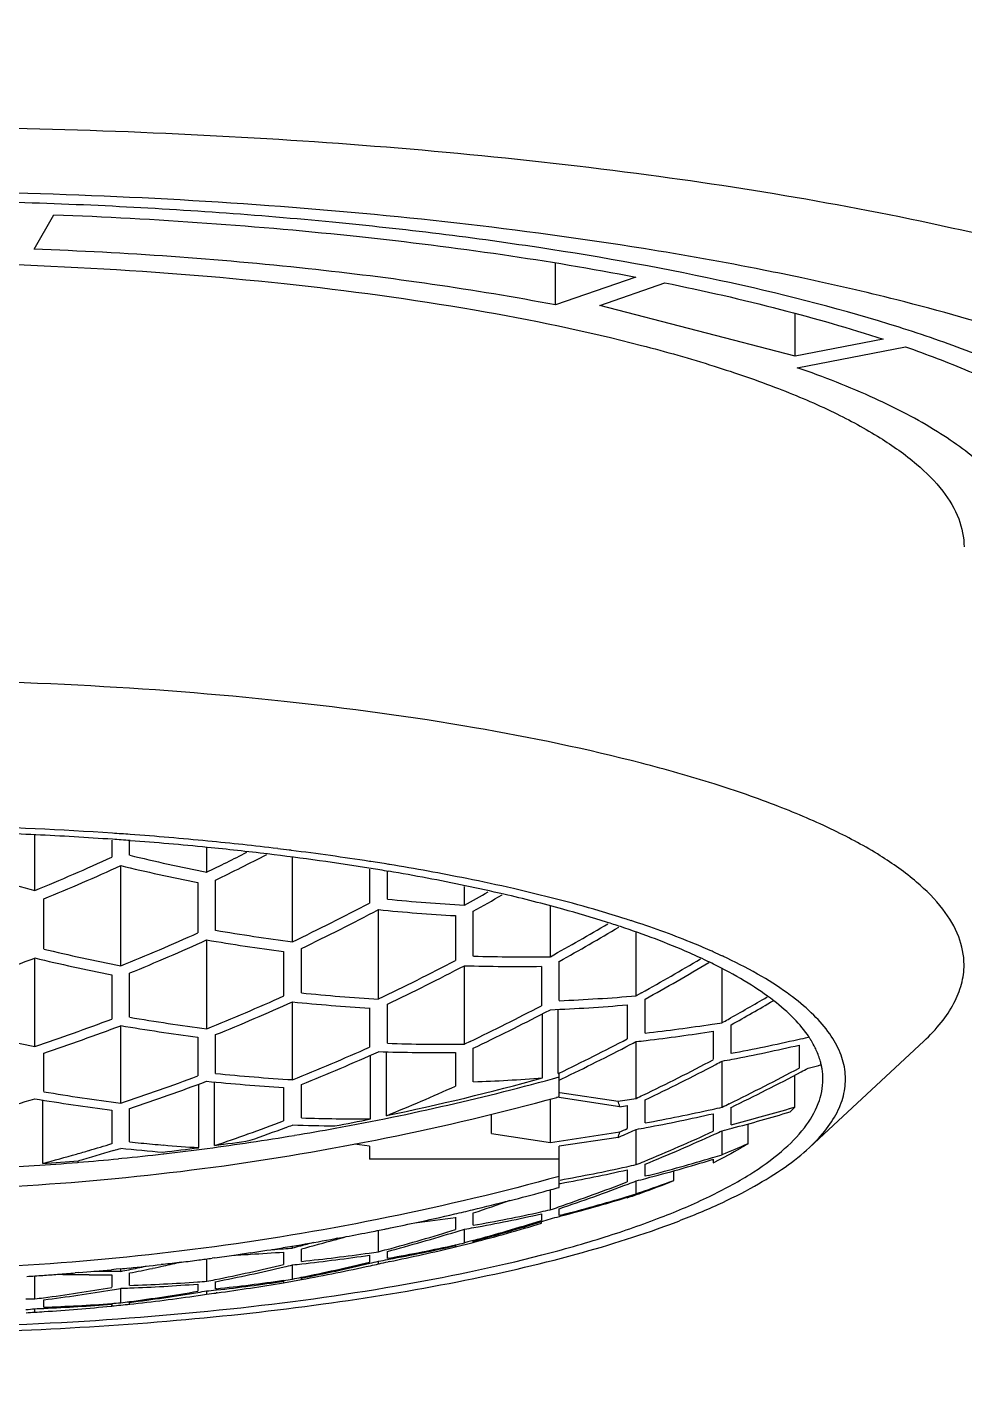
# Model space of a CAD drawing. Extents: x 857 to 1647, y 4681 to 5260.
# Drawn here: x 1086.67 to 1094.57, y 5030.98 to 5042.37 of the extents above; entities that cross this region are included whole.
import ezdxf

# ---------------------------------------------------------------- set-up
doc = ezdxf.new("R2010")
doc.units = 0
doc.header["$LTSCALE"] = 30
doc.header["$MEASUREMENT"] = 0
doc.layers.add('80T168354_DXF_CONTINUOUS_LINE', color=7, linetype='CONTINUOUS')
doc.layers.add('M24421NP-R06DXF_CONTINUOUS_LINE', color=7, linetype='CONTINUOUS')

msp = doc.modelspace()

# ---------------------------------------------------------------- linework, layer by layer
at = {"layer": '80T168354_DXF_CONTINUOUS_LINE', "color": 7, "linetype": 'Continuous'}
msp.add_arc((1088.806, 5019.422), 21.292, 75.8649, 78.0811, dxfattribs=at)
at = {"layer": '80T168354_DXF_CONTINUOUS_LINE', "color": 9, "linetype": 'Continuous'}
msp.add_open_spline([(1085.282, 5019.252), (1086.309, 5019.252), (1088.342, 5019.295), (1091.33, 5019.526), (1094.176, 5019.937), (1096.813, 5020.563), (1099.18, 5021.463), (1101.216, 5022.692), (1102.872, 5024.272), (1104.124, 5026.179), (1105.007, 5028.36), (1105.591, 5030.768), (1105.951, 5033.367), (1106.15, 5036.124), (1106.243, 5039.007), (1106.287, 5043.015), (1106.282, 5046.058), (1106.282, 5048.104)], degree=3, knots=[0, 0, 0, 0, 0.071288, 0.141061, 0.207876, 0.270624, 0.328794, 0.382901, 0.434596, 0.486254, 0.540012, 0.597084, 0.657787, 0.721884, 0.788829, 0.857961, 1, 1, 1, 1], dxfattribs=at)
at = {"layer": '80T168354_DXF_CONTINUOUS_LINE', "color": 7, "linetype": 'Continuous'}
for points, knots in [([(1085.282, 5041.532), (1086.418, 5041.532), (1088.633, 5041.468), (1091.792, 5041.181), (1094.581, 5040.7), (1096.268, 5040.223), (1097.015, 5039.957)], [0, 0, 0, 0, 0.286819, 0.558827, 0.799754, 1, 1, 1, 1]), ([(1091.868, 5040.502), (1090.821, 5040.67), (1088.628, 5040.91), (1086.424, 5040.987), (1085.282, 5040.987)], [0, 0, 0, 0, 0.481538, 1, 1, 1, 1]), ([(1093.204, 5040.255), (1093.096, 5040.277), (1092.653, 5040.368), (1092.207, 5040.447), (1091.868, 5040.502)], [0, 0, 0, 0, 0.24193, 1, 1, 1, 1]), ([(1095.401, 5039.651), (1095.294, 5039.689), (1094.834, 5039.846), (1094.367, 5039.978), (1094.006, 5040.069)], [0, 0, 0, 0, 0.234009, 1, 1, 1, 1])]:
    msp.add_open_spline(points, degree=3, knots=knots, dxfattribs=at)
at = {"layer": 'M24421NP-R06DXF_CONTINUOUS_LINE', "color": 7, "linetype": 'Continuous'}
for p, q in [((1086.725, 5040.497), (1086.892, 5040.788)), ((1091.125, 5040.026), (1091.125, 5040.376)), ((1091.802, 5040.262), (1091.125, 5040.026)), ((1091.499, 5040.021), (1092.049, 5040.213)), ((1092.618, 5040.21), (1092.608, 5040.212)), ((1093.148, 5039.594), (1091.499, 5040.021)), ((1093.148, 5039.594), (1093.148, 5039.953)), ((1093.89, 5039.737), (1093.148, 5039.594)), ((1093.166, 5039.497), (1094.079, 5039.673)), ((1086.732, 5035.086), (1086.732, 5035.553)), ((1087.381, 5035.512), (1087.381, 5035.368)), ((1087.532, 5035.384), (1087.532, 5035.503)), ((1088.182, 5035.24), (1088.182, 5035.445)), ((1088.895, 5035.425), (1088.879, 5035.427)), ((1088.907, 5034.653), (1088.907, 5035.367)), ((1089.567, 5035.33), (1089.556, 5035.332)), ((1087.457, 5034.45), (1087.457, 5035.296)), ((1089.556, 5035.267), (1089.556, 5034.98)), ((1089.707, 5035.012), (1089.707, 5035.243)), ((1089.724, 5035.305), (1089.716, 5035.307)), ((1088.106, 5035.153), (1088.106, 5034.729)), ((1088.257, 5034.75), (1088.257, 5035.174)), ((1090.357, 5034.962), (1090.357, 5035.12)), ((1086.807, 5034.593), (1086.807, 5035.015)), ((1089.632, 5034.171), (1089.632, 5034.925)), ((1090.281, 5034.874), (1090.281, 5034.496)), ((1090.432, 5034.533), (1090.432, 5034.912)), ((1091.082, 5034.528), (1091.082, 5034.954)), ((1088.182, 5033.919), (1088.182, 5034.669)), ((1091.807, 5034.198), (1091.807, 5034.734)), ((1088.831, 5034.572), (1088.831, 5034.196)), ((1088.982, 5034.222), (1088.982, 5034.598)), ((1092.455, 5034.569), (1092.448, 5034.573)), ((1092.462, 5034.566), (1092.455, 5034.569)), ((1086.732, 5033.77), (1086.732, 5034.517)), ((1090.357, 5033.79), (1090.357, 5034.451)), ((1091.006, 5034.446), (1091.006, 5034.114)), ((1091.157, 5034.157), (1091.157, 5034.489)), ((1092.429, 5034.48), (1092.426, 5034.481)), ((1092.532, 5033.971), (1092.532, 5034.425)), ((1087.381, 5034.374), (1087.381, 5034.001)), ((1087.532, 5034.016), (1087.532, 5034.39)), ((1091.852, 5034.223), (1091.807, 5034.198)), ((1088.907, 5033.489), (1088.907, 5034.146)), ((1089.556, 5034.095), (1089.556, 5033.765)), ((1089.707, 5033.797), (1089.707, 5034.126)), ((1091.036, 5034.056), (1091.082, 5034.08)), ((1091.149, 5033.542), (1091.149, 5034.084)), ((1091.731, 5034.121), (1091.731, 5033.835)), ((1091.882, 5033.883), (1091.882, 5034.169)), ((1091.015, 5033.505), (1091.015, 5034.046)), ((1087.457, 5033.292), (1087.457, 5033.946)), ((1088.106, 5033.849), (1088.106, 5033.521)), ((1088.257, 5033.542), (1088.257, 5033.87)), ((1092.456, 5033.899), (1092.456, 5033.659)), ((1092.607, 5033.712), (1092.607, 5033.953)), ((1090.405, 5033.813), (1090.357, 5033.79)), ((1090.432, 5033.472), (1090.432, 5033.756)), ((1091.807, 5033.332), (1091.807, 5033.812)), ((1093.181, 5033.782), (1093.181, 5033.588)), ((1093.269, 5032.919), (1094.233, 5033.815)), ((1086.807, 5033.389), (1086.807, 5033.715)), ((1089.565, 5033.159), (1089.565, 5033.697)), ((1089.699, 5033.186), (1089.699, 5033.725)), ((1090.281, 5033.719), (1090.281, 5033.435)), ((1092.532, 5033.258), (1092.532, 5033.646)), ((1091.157, 5033.546), (1091.149, 5033.542)), ((1091.149, 5033.542), (1091.153, 5033.543)), ((1091.153, 5033.543), (1091.157, 5033.544)), ((1091.157, 5033.347), (1091.157, 5033.544)), ((1093.146, 5033.259), (1093.146, 5033.529)), ((1093.346, 5033.61), (1093.362, 5033.615)), ((1088.115, 5032.917), (1088.115, 5033.453)), ((1088.249, 5032.935), (1088.249, 5033.471)), ((1088.831, 5033.424), (1088.831, 5033.142)), ((1088.982, 5033.167), (1088.982, 5033.45)), ((1091.157, 5033.487), (1091.168, 5033.492)), ((1091.168, 5033.492), (1091.172, 5033.494)), ((1091.172, 5033.494), (1091.18, 5033.498)), ((1086.799, 5032.783), (1086.799, 5033.319)), ((1091.082, 5032.961), (1091.082, 5033.327)), ((1091.136, 5033.341), (1091.157, 5033.347)), ((1091.668, 5033.262), (1091.136, 5033.342)), ((1091.163, 5033.383), (1091.653, 5033.309)), ((1091.882, 5033.125), (1091.882, 5033.319)), ((1087.381, 5033.232), (1087.381, 5032.95)), ((1087.532, 5032.965), (1087.532, 5033.248)), ((1090.584, 5033.036), (1090.584, 5033.199)), ((1091.731, 5033.272), (1091.731, 5033.078)), ((1092.456, 5033.203), (1092.456, 5033.055)), ((1092.607, 5033.109), (1092.607, 5033.257)), ((1093.146, 5033.259), (1093.099, 5033.245)), ((1091.082, 5032.961), (1091.668, 5033.049)), ((1091.807, 5032.773), (1091.807, 5033.07)), ((1092.532, 5032.857), (1092.532, 5033.059)), ((1092.75, 5032.95), (1092.75, 5033.118)), ((1089.556, 5032.928), (1089.43, 5032.946)), ((1090.584, 5033.036), (1091.082, 5032.961)), ((1091.653, 5033.002), (1091.157, 5032.928)), ((1091.653, 5033.002), (1091.683, 5033.015)), ((1087.438, 5032.824), (1087.466, 5032.827)), ((1087.815, 5032.864), (1087.821, 5032.865)), ((1089.556, 5032.928), (1089.556, 5032.819)), ((1091.157, 5032.581), (1091.157, 5032.928)), ((1087.091, 5032.793), (1087.102, 5032.794)), ((1091.157, 5032.819), (1089.556, 5032.819)), ((1091.731, 5032.729), (1091.731, 5032.627)), ((1091.882, 5032.675), (1091.882, 5032.777)), ((1092.125, 5032.64), (1092.125, 5032.721)), ((1092.448, 5032.815), (1092.456, 5032.818)), ((1092.456, 5032.818), (1092.456, 5032.788)), ((1091.163, 5032.613), (1091.169, 5032.614)), ((1091.807, 5032.527), (1091.807, 5032.636)), ((1091.908, 5032.682), (1091.882, 5032.675)), ((1091.082, 5032.392), (1091.082, 5032.562)), ((1091.731, 5032.498), (1091.731, 5032.493)), ((1091.841, 5032.538), (1091.807, 5032.527)), ((1090.432, 5032.262), (1090.432, 5032.366)), ((1091.157, 5032.345), (1091.157, 5032.401)), ((1090.281, 5032.329), (1090.281, 5032.225)), ((1091.006, 5032.358), (1091.006, 5032.302)), ((1091.007, 5032.278), (1091.007, 5032.294)), ((1091.171, 5032.348), (1091.157, 5032.345)), ((1091.16, 5032.336), (1091.174, 5032.34)), ((1089.284, 5032.152), (1089.267, 5032.148)), ((1089.632, 5032.038), (1089.632, 5032.221)), ((1090.357, 5032.113), (1090.357, 5032.228)), ((1088.831, 5032.036), (1088.831, 5031.93)), ((1088.907, 5032.07), (1088.907, 5032.087)), ((1088.982, 5031.956), (1088.982, 5032.061)), ((1089.707, 5031.982), (1089.707, 5032.041)), ((1090.281, 5032.079), (1090.432, 5032.117)), ((1090.281, 5032.09), (1090.281, 5032.079)), ((1090.387, 5032.121), (1090.357, 5032.113)), ((1090.431, 5032.133), (1090.387, 5032.121)), ((1090.432, 5032.117), (1090.432, 5032.127)), ((1087.815, 5031.932), (1087.798, 5031.93)), ((1088.182, 5031.789), (1088.182, 5031.978)), ((1088.251, 5031.987), (1088.229, 5031.984)), ((1088.531, 5032.016), (1088.552, 5032.017)), ((1088.907, 5031.808), (1088.907, 5031.928)), ((1089.556, 5032.009), (1089.556, 5031.95)), ((1089.632, 5031.937), (1089.632, 5031.959)), ((1089.636, 5031.937), (1089.632, 5031.937)), ((1089.718, 5031.984), (1089.707, 5031.982)), ((1089.709, 5031.973), (1089.72, 5031.975)), ((1089.725, 5031.955), (1089.713, 5031.953)), ((1086.732, 5031.641), (1086.732, 5031.835)), ((1087.102, 5031.862), (1087.073, 5031.86)), ((1087.418, 5031.89), (1087.378, 5031.886)), ((1087.381, 5031.844), (1087.381, 5031.738)), ((1087.455, 5031.894), (1087.418, 5031.89)), ((1087.457, 5031.873), (1087.457, 5031.894)), ((1087.532, 5031.753), (1087.532, 5031.86)), ((1088.831, 5031.777), (1088.982, 5031.804)), ((1088.982, 5031.804), (1088.982, 5031.816)), ((1087.457, 5031.608), (1087.457, 5031.73)), ((1088.106, 5031.765), (1088.106, 5031.705)), ((1088.182, 5031.68), (1088.182, 5031.707)), ((1088.257, 5031.726), (1088.257, 5031.786)), ((1088.264, 5031.726), (1088.257, 5031.726)), ((1088.258, 5031.716), (1088.265, 5031.716)), ((1088.27, 5031.692), (1088.262, 5031.691)), ((1088.831, 5031.79), (1088.831, 5031.777)), ((1086.807, 5031.571), (1086.807, 5031.633)), ((1087.381, 5031.58), (1087.375, 5031.58)), ((1087.375, 5031.58), (1087.383, 5031.58)), ((1087.381, 5031.595), (1087.381, 5031.58)), ((1087.532, 5031.596), (1087.532, 5031.61)), ((1086.732, 5031.528), (1086.732, 5031.558))]:
    msp.add_line(p, q, dxfattribs=at)
for centre, radius, start, end in [((1085.332, 5005.252), 30.387, 86.1242, 88.5816), ((1085.306, 5005.27), 30.32, 87.2923, 88.5294), ((1085.369, 5006.523), 29.065, 86.0181, 87.2982), ((1085.423, 5006.655), 28.981, 85.8187, 86.1151), ((1085.53, 5008.046), 27.586, 84.4632, 85.8306), ((1085.429, 5007.409), 28.177, 85.7102, 86.0156), ((1085.542, 5008.832), 26.749, 84.3264, 85.723), ((1085.746, 5010.852), 24.719, 83.1457, 84.3335), ((1085.748, 5010.246), 25.375, 83.1349, 84.4737), ((1079.641, 5052.319), 18.635, 292.365, 294.5419), ((1091.364, 5051.189), 16.263, 256.3741, 258.7177), ((1079.766, 5052.598), 19.29, 295.8657, 296.9872), ((1079.826, 5052.584), 19.344, 295.8399, 297.2678), ((1086.142, 5014.004), 21.542, 80.8459, 83.1924), ((1085.893, 5011.466), 24.146, 82.8958, 83.1299), ((1086.149, 5013.426), 22.169, 81.1602, 82.8831), ((1086.406, 5015.096), 20.48, 80.6978, 81.1186), ((1091.167, 5051.521), 17.023, 252.6209, 254.8981), ((1079.738, 5052.221), 18.602, 292.3362, 294.5167), ((1091.306, 5051.198), 16.361, 256.3922, 258.7217), ((1086.46, 5016.014), 19.507, 80.3833, 80.8286), ((1086.873, 5018.359), 17.127, 78.2387, 80.4335), ((1086.808, 5017.459), 18.083, 78.6171, 80.7207), ((1087.364, 5020.719), 14.716, 76.9367, 78.2396), ((1087.33, 5020.042), 15.448, 77.1347, 78.6256), ((1091.22, 5050.221), 15.283, 264.3184, 266.761), ((1080.533, 5052.595), 20.185, 299.1246, 299.7802), ((1080.6, 5052.569), 20.21, 299.1095, 299.9019), ((1087.921, 5023.063), 12.307, 74.6094, 76.9942), ((1080.411, 5052.34), 19.621, 295.6575, 297.781), ((1080.514, 5052.244), 19.573, 295.6369, 297.7654), ((1091.155, 5050.221), 15.372, 264.3139, 266.7424), ((1081.194, 5052.348), 20.38, 299.0251, 300.5982), ((1081.291, 5052.274), 20.339, 299.0183, 300.6543), ((1088.94, 5026.132), 9.146, 72.0201, 72.3477), ((1089.008, 5026.341), 8.927, 71.8227, 72.0196), ((1080.335, 5051.938), 18.883, 292.1593, 294.3042), ((1080.432, 5051.842), 18.841, 292.1386, 294.288), ((1090.877, 5050.484), 16.043, 260.3284, 262.674), ((1090.939, 5050.478), 15.954, 260.3219, 262.6805), ((1090.695, 5050.781), 16.649, 256.4953, 258.7838), ((1090.871, 5049.599), 15.073, 268.3319, 270.8012), ((1090.385, 5029.932), 5.078, 64.972, 65.8592), ((1090.502, 5030.184), 4.801, 64.4405, 64.9686), ((1080.309, 5051.451), 18.112, 288.5873, 290.7696), ((1090.636, 5050.792), 16.737, 256.5097, 258.786), ((1081.122, 5051.987), 19.744, 295.532, 297.6398), ((1081.225, 5051.893), 19.687, 295.5202, 297.6339), ((1090.802, 5049.596), 15.151, 268.3178, 270.7743), ((1081.903, 5052.05), 20.415, 299.1663, 300.7726), ((1082.012, 5051.958), 20.343, 299.0234, 300.7695), ((1090.545, 5030.598), 4.315, 63.1845, 64.1227), ((1081.039, 5051.576), 19.047, 292.0261, 294.1502), ((1090.552, 5049.812), 15.669, 264.2507, 266.6335), ((1090.545, 5049.036), 14.892, 272.3557, 274.8599), ((1082.672, 5051.678), 20.267, 299.2716, 300.3462), ((1091.811, 5032.45), 2.179, 52.8927, 53.4706), ((1081.137, 5051.481), 18.996, 292.0126, 294.1422), ((1090.485, 5049.815), 15.748, 264.2481, 266.6189), ((1081.836, 5051.662), 19.8, 295.6422, 297.5901), ((1090.472, 5049.027), 14.959, 272.3343, 274.8271), ((1082.76, 5051.627), 20.232, 299.1253, 300.2827), ((1080.914, 5051.177), 18.353, 288.4822, 290.6341), ((1090.265, 5050.08), 16.294, 260.3465, 262.6559), ((1081.951, 5051.549), 19.711, 295.4843, 297.4439), ((1090.244, 5048.479), 14.688, 278.6309, 278.9624), ((1082.729, 5051.576), 20.15, 299.109, 299.2707), ((1090.013, 5050.392), 16.943, 256.5842, 258.8323), ((1081.007, 5051.082), 18.31, 288.4687, 290.6256), ((1090.201, 5050.088), 16.373, 260.3521, 262.6503), ((1090.232, 5048.561), 14.77, 276.4161, 278.629), ((1090.163, 5048.499), 14.779, 276.7099, 278.9264), ((1089.942, 5048.06), 14.593, 282.7847, 283.1303), ((1092.535, 5033.364), 0.876, 32.0038, 33.6183), ((1081.753, 5051.232), 19.131, 291.9594, 294.073), ((1090.195, 5049.199), 15.41, 268.1869, 270.6022), ((1082.562, 5051.351), 19.771, 295.7656, 297.6301), ((1082.678, 5051.24), 19.674, 295.6025, 297.4789), ((1082.579, 5051.434), 19.892, 297.4748, 297.6381), ((1090.153, 5048.58), 14.861, 276.3889, 276.7115), ((1089.928, 5048.122), 14.656, 280.5328, 282.7832), ((1089.86, 5048.065), 14.664, 280.8393, 283.0926), ((1092.559, 5033.379), 0.847, 31.4653, 31.9977), ((1081.853, 5051.139), 19.072, 291.9526, 294.0727), ((1090.124, 5049.198), 15.479, 268.1774, 270.5818), ((1083.303, 5051.048), 19.652, 295.8228, 297.7616), ((1083.422, 5050.935), 19.542, 295.6537, 297.6053), ((1083.319, 5051.136), 19.767, 297.6009, 297.7793), ((1089.847, 5048.127), 14.727, 280.5025, 280.8405), ((1081.622, 5050.824), 18.478, 288.4089, 290.5453), ((1089.87, 5049.424), 15.963, 264.2011, 266.5402), ((1085.298, 5054.768), 22.048, 280.3707, 285.4128), ((1085.301, 5054.242), 21.51, 281.7977, 285.4063), ((1089.86, 5048.672), 15.211, 272.1567, 274.3556), ((1084.05, 5050.769), 19.457, 296.0419, 297.9902), ((1084.171, 5050.656), 19.337, 295.8662, 297.8282), ((1084.067, 5050.856), 19.562, 297.8237, 298.0185), ((1089.543, 5047.743), 14.636, 284.7004, 285.0628), ((1081.716, 5050.731), 18.426, 288.4005, 290.5429), ((1089.802, 5049.428), 16.033, 264.2001, 266.529), ((1082.471, 5050.921), 19.151, 292.1729, 294.0689), ((1081.537, 5050.344), 17.79, 284.8022, 286.9773), ((1089.512, 5049.711), 16.616, 260.3689, 262.6336), ((1089.577, 5049.701), 16.546, 260.3641, 262.6384), ((1089.551, 5048.101), 14.94, 278.0869, 278.6824), ((1091.196, 5033.144), 0.486, 14.0344, 19.8626), ((1083.402, 5050.846), 19.426, 295.6352, 295.8183), ((1084.15, 5050.567), 19.231, 295.8383, 296.0374), ((1089.506, 5048.833), 15.674, 268.0845, 270.2152), ((1089.48, 5048.051), 14.95, 278.4122, 278.6592), ((1089.231, 5047.742), 14.855, 280.2793, 282.507), ((1089.161, 5047.688), 14.855, 280.5839, 282.8147), ((1089.245, 5047.679), 14.791, 282.5085, 282.8394), ((1088.92, 5047.385), 14.744, 284.4817, 286.4655), ((1088.849, 5047.336), 14.745, 284.7959, 286.7816), ((1092.147, 5034.212), 1.381, 314.0323, 316.3302), ((1082.317, 5050.552), 18.589, 289.5277, 290.5131), ((1082.403, 5050.489), 18.558, 289.3438, 290.3314), ((1082.369, 5050.582), 18.658, 290.3307, 290.5124), ((1089.435, 5048.854), 15.755, 268.0786, 269.3749), ((1085.29, 5054.809), 22.089, 279.464, 280.3715), ((1085.293, 5054.28), 21.549, 280.6179, 281.4357), ((1091.196, 5033.167), 0.486, 340.1374, 345.9656), ((1083.9, 5050.436), 19.043, 294.0725, 294.2826), ((1083.978, 5050.408), 19.023, 294.104, 294.3024), ((1089.149, 5047.751), 14.919, 280.2603, 280.5851), ((1084.706, 5050.052), 18.681, 292.5586, 294.5126), ((1084.734, 5050.138), 18.775, 294.3246, 294.5401), ((1088.839, 5047.375), 14.785, 284.4636, 284.7965), ((1082.134, 5050.18), 18.011, 286.2975, 286.9366), ((1089.186, 5049.17), 16.289, 264.1716, 264.8509), ((1089.181, 5049.11), 16.229, 264.8511, 265.1832), ((1089.174, 5049.031), 16.149, 265.1827, 266.2388), ((1085.285, 5054.839), 22.12, 276.5831, 278.4955), ((1082.372, 5050.399), 18.427, 288.5985, 289.5276), ((1085.286, 5054.316), 21.586, 277.8874, 278.6973), ((1085.288, 5054.821), 22.102, 278.4956, 279.464), ((1083.993, 5050.375), 18.987, 293.8927, 294.104), ((1084.823, 5049.938), 18.556, 292.3609, 294.3291), ((1085.54, 5049.642), 18.182, 292.6136, 293.3619), ((1082.185, 5050.006), 17.83, 284.9974, 285.9507), ((1082.157, 5050.104), 17.932, 285.9502, 286.2972), ((1082.226, 5050.089), 17.956, 285.7511, 286.7407), ((1085.283, 5054.859), 22.141, 274.7118, 275.5846), ((1082.199, 5050.179), 18.051, 286.74, 286.9343), ((1089.11, 5049.099), 16.272, 264.1682, 265.4282), ((1085.284, 5054.852), 22.133, 275.6582, 276.5666), ((1085.285, 5054.328), 21.598, 276.7228, 277.53), ((1088.208, 5047.029), 14.817, 284.4581, 286.642), ((1088.22, 5046.988), 14.774, 286.643, 286.9666), ((1085.282, 5054.869), 22.151, 272.7987, 274.6847), ((1085.282, 5054.35), 21.62, 274.021, 274.8235), ((1088.524, 5047.384), 14.975, 280.1525, 282.3475), ((1088.452, 5047.332), 14.966, 280.4577, 282.6553), ((1088.537, 5047.321), 14.91, 282.3489, 282.6681), ((1084.791, 5049.851), 18.463, 292.3344, 292.5541), ((1088.136, 5046.986), 14.812, 284.6705, 286.9264), ((1090.548, 5036.653), 4.31, 296.2836, 296.4707), ((1085.321, 5049.346), 17.905, 289.004, 290.9773), ((1085.433, 5049.232), 17.778, 288.7831, 290.771), ((1085.36, 5049.428), 17.987, 290.7665, 291.0022), ((1088.124, 5047.029), 14.857, 284.3509, 284.6714), ((1086.141, 5048.982), 17.403, 289.119, 290.1128), ((1089.614, 5038.79), 6.643, 289.619, 292.2066), ((1085.307, 5053.798), 22.009, 284.2961, 285.0516), ((1085.311, 5053.784), 21.994, 285.0516, 285.4155), ((1087.484, 5046.704), 14.822, 284.4061, 286.6469), ((1087.411, 5046.661), 14.807, 284.7221, 286.9656), ((1087.496, 5046.662), 14.778, 286.648, 286.9597), ((1089.216, 5039.881), 7.804, 288.8022, 289.6856), ((1085.301, 5053.823), 22.035, 283.0462, 283.45), ((1085.304, 5053.812), 22.023, 283.45, 284.2961), ((1084.684, 5049.446), 18.022, 288.6017, 289.6415), ((1087.804, 5047.048), 15.018, 280.0776, 282.2969), ((1087.818, 5046.984), 14.952, 282.2984, 282.6081), ((1085.39, 5049.149), 17.697, 288.76, 288.9996), ((1085.295, 5053.847), 22.059, 281.525, 282.1508), ((1085.298, 5053.835), 22.047, 282.1508, 283.0461), ((1088.057, 5047.378), 15.213, 277.1032, 278.4058), ((1085.895, 5048.658), 17.136, 285.3468, 287.3532), ((1086.002, 5048.546), 17.007, 285.1015, 287.123), ((1086.748, 5046.401), 14.751, 284.4627, 286.7812), ((1087.732, 5046.998), 15.002, 280.3837, 282.6066), ((1085.945, 5048.736), 17.205, 287.1185, 287.3734), ((1087.399, 5046.705), 14.853, 284.3571, 284.6669), ((1085.29, 5053.876), 22.088, 279.6067, 280.3714), ((1084.48, 5049.019), 17.544, 284.8684, 285.8392), ((1084.454, 5049.113), 17.643, 285.8386, 286.1411), ((1085.292, 5053.867), 22.079, 280.4165, 280.6145), ((1085.292, 5053.863), 22.075, 280.6144, 281.1713), ((1085.294, 5053.856), 22.068, 281.1713, 281.525), ((1085.124, 5048.91), 17.464, 285.2005, 287.1775), ((1085.228, 5048.798), 17.345, 284.9659, 286.957), ((1085.172, 5048.987), 17.543, 286.9526, 287.1919), ((1087.72, 5047.063), 15.067, 280.0789, 280.385), ((1085.287, 5053.898), 22.11, 278.1249, 278.4956), ((1087.667, 5047.507), 15.515, 273.272, 274.3042), ((1085.288, 5053.89), 22.103, 278.4956, 279.2096), ((1087.743, 5047.536), 15.511, 273.6554, 274.0174), ((1085.288, 5053.885), 22.097, 279.2096, 279.4173), ((1087.745, 5047.51), 15.484, 274.0175, 274.3047), ((1085.289, 5053.883), 22.095, 279.4173, 279.6067), ((1084.417, 5048.993), 17.508, 284.8597, 285.0911), ((1084.405, 5049.037), 17.554, 285.0911, 285.4572), ((1087.401, 5047.138), 15.263, 275.9454, 278.1079), ((1087.413, 5047.054), 15.179, 278.1097, 278.4064), ((1085.176, 5048.721), 17.267, 284.9527, 285.1962), ((1087.075, 5046.731), 14.982, 280.1617, 282.3534), ((1087.001, 5046.684), 14.958, 280.4712, 282.6667), ((1086.428, 5048), 16.38, 281.6133, 283.6072), ((1087.088, 5046.668), 14.918, 282.3548, 282.6567), ((1084.154, 5048.657), 17.106, 281.3698, 281.8697), ((1085.284, 5053.919), 22.132, 275.8196, 276.5238), ((1084.223, 5048.673), 17.136, 281.7913, 282.115), ((1085.284, 5053.914), 22.126, 276.5673, 276.9677), ((1084.21, 5048.732), 17.196, 282.1151, 282.6241), ((1085.285, 5053.91), 22.123, 276.9677, 277.3553), ((1085.285, 5053.906), 22.119, 277.3553, 277.648), ((1085.286, 5053.902), 22.114, 277.705, 278.1249), ((1084.882, 5048.503), 17.037, 281.415, 283.4044), ((1084.979, 5048.394), 16.929, 281.1674, 283.1701), ((1087.663, 5047.575), 15.583, 272.7526, 273.1929), ((1084.938, 5048.574), 17.113, 283.166, 283.4106), ((1087.318, 5047.169), 15.324, 275.9508, 276.2436), ((1085.648, 5048.24), 16.752, 281.4738, 283.49), ((1085.747, 5048.132), 16.634, 281.2158, 283.2462), ((1086.334, 5046.436), 14.87, 280.259, 282.5406), ((1087.328, 5047.085), 15.239, 276.242, 278.4091), ((1085.706, 5048.312), 16.818, 283.242, 283.4992), ((1086.348, 5046.373), 14.806, 282.5422, 282.8162), ((1086.989, 5046.749), 15.025, 280.1312, 280.4307), ((1086.466, 5047.82), 16.196, 281.2887, 281.5666), ((1085.282, 5053.936), 22.149, 273.5813, 273.9278), ((1085.282, 5053.935), 22.148, 273.9278, 274.2512), ((1085.283, 5053.932), 22.145, 274.2512, 274.6368), ((1087.293, 5047.79), 15.946, 268.6758, 269.3082), ((1087.292, 5047.742), 15.897, 269.3084, 269.6308), ((1085.283, 5053.928), 22.141, 274.7118, 275.4287), ((1087.292, 5047.691), 15.847, 269.6306, 270.3239), ((1087.368, 5047.744), 15.871, 269.5044, 270.0487), ((1087.368, 5047.704), 15.831, 270.0488, 270.3219), ((1085.283, 5053.923), 22.136, 275.629, 275.8197), ((1084.165, 5048.606), 17.054, 281.1302, 281.3696), ((1084.237, 5048.605), 17.067, 281.1331, 281.7915), ((1084.919, 5048.324), 16.854, 281.1619, 281.4108), ((1086.666, 5046.83), 15.188, 276.0406, 278.1933), ((1086.677, 5046.747), 15.105, 278.1951, 278.488), ((1085.686, 5048.061), 16.569, 281.2086, 281.4695), ((1084.599, 5048.133), 16.63, 277.6214, 279.6308), ((1084.689, 5048.028), 16.532, 277.3613, 279.3833), ((1084.663, 5048.196), 16.702, 279.3794, 279.6309), ((1086.928, 5047.341), 15.62, 271.9397, 272.22), ((1085.36, 5047.861), 16.388, 277.6136, 279.6475), ((1087.008, 5047.295), 15.55, 271.9324, 274.0464), ((1085.451, 5047.757), 16.28, 277.3437, 279.3911), ((1086.933, 5047.239), 15.518, 272.2181, 274.3379), ((1087.015, 5047.193), 15.448, 274.0485, 274.3333), ((1085.425, 5047.925), 16.45, 279.387, 279.6483), ((1086.581, 5046.864), 15.241, 276.0275, 276.3175), ((1086.157, 5047.441), 15.891, 277.3207, 277.6123), ((1086.591, 5046.779), 15.156, 276.3422, 278.4997), ((1086.133, 5047.609), 16.06, 277.6462, 279.6711), ((1086.632, 5047.396), 15.755, 270.0889, 270.3632), ((1084.623, 5047.967), 16.462, 277.3614, 277.6174), ((1086.266, 5046.996), 15.435, 272.008, 274.1405), ((1086.19, 5046.943), 15.394, 272.3003, 274.4386), ((1085.802, 5047.261), 15.76, 273.6668, 275.7303), ((1086.273, 5046.895), 15.333, 274.1426, 274.4271), ((1085.282, 5052.451), 20.976, 275.7491, 276.1596), ((1085.383, 5047.694), 16.22, 277.3445, 277.6096), ((1085.919, 5046.543), 15.034, 276.1593, 278.3841), ((1085.931, 5046.46), 14.95, 278.386, 278.6592), ((1085.106, 5047.58), 16.105, 275.5275, 275.794), ((1085.52, 5046.616), 15.136, 274.3142, 274.5904), ((1086.185, 5047.044), 15.496, 272.0209, 272.3022), ((1085.813, 5047.111), 15.61, 273.3761, 273.6631)]:
    msp.add_arc(centre, radius, start, end, dxfattribs=at)
for points, knots in [([(1092.608, 5040.212), (1092.071, 5040.33), (1090.934, 5040.535), (1089.15, 5040.749), (1087.248, 5040.88), (1085.285, 5040.925), (1083.321, 5040.881), (1081.418, 5040.749), (1079.634, 5040.535), (1078.497, 5040.331), (1077.96, 5040.213)], [0, 0, 0, 0, 0.111911, 0.234882, 0.365476, 0.499959, 0.634447, 0.765057, 0.888054, 1, 1, 1, 1]), ([(1086.892, 5040.788), (1087.753, 5040.755), (1089.019, 5040.667), (1090.654, 5040.463), (1091.428, 5040.334), (1091.802, 5040.262)], [0, 0, 0, 0, 0.523447, 0.769283, 1, 1, 1, 1]), ([(1091.125, 5040.026), (1090.434, 5040.158), (1088.971, 5040.365), (1087.497, 5040.468), (1086.725, 5040.497)], [0, 0, 0, 0, 0.4765, 1, 1, 1, 1]), ([(1085.282, 5040.39), (1085.886, 5040.39), (1087.074, 5040.36), (1088.797, 5040.227), (1090.386, 5040.012), (1091.595, 5039.763), (1092.446, 5039.522), (1092.989, 5039.335), (1093.459, 5039.135), (1093.851, 5038.924), (1094.163, 5038.704), (1094.393, 5038.475), (1094.538, 5038.236), (1094.573, 5038.065), (1094.573, 5037.985)], [0, 0, 0, 0, 0.181395, 0.356286, 0.518511, 0.662501, 0.726206, 0.783754, 0.834833, 0.87929, 0.917215, 0.949084, 0.976, 1, 1, 1, 1]), ([(1092.049, 5040.213), (1092.376, 5040.147), (1092.994, 5040.006), (1093.604, 5039.831), (1093.89, 5039.737)], [0, 0, 0, 0, 0.526062, 1, 1, 1, 1]), ([(1095.155, 5039.408), (1094.982, 5039.488), (1094.609, 5039.643), (1093.769, 5039.931), (1093.092, 5040.105), (1092.618, 5040.21)], [0, 0, 0, 0, 0.214877, 0.453989, 1, 1, 1, 1]), ([(1094.079, 5039.673), (1094.258, 5039.61), (1094.595, 5039.482), (1094.922, 5039.332), (1095.073, 5039.254)], [0, 0, 0, 0, 0.527921, 1, 1, 1, 1]), ([(1094.988, 5038.359), (1094.923, 5038.472), (1094.784, 5038.633), (1094.556, 5038.82), (1094.256, 5039.023), (1093.792, 5039.262), (1093.388, 5039.42), (1093.166, 5039.497)], [0, 0, 0, 0, 0.180008, 0.286184, 0.404217, 0.677271, 1, 1, 1, 1]), ([(1094.573, 5034.46), (1094.573, 5034.539), (1094.538, 5034.71), (1094.393, 5034.949), (1094.163, 5035.178), (1093.851, 5035.398), (1093.459, 5035.609), (1092.989, 5035.809), (1092.446, 5035.997), (1091.595, 5036.237), (1090.386, 5036.487), (1088.797, 5036.702), (1087.074, 5036.834), (1085.886, 5036.864), (1085.282, 5036.864)], [0, 0, 0, 0, 0.024, 0.050916, 0.082785, 0.12071, 0.165167, 0.216246, 0.273794, 0.337499, 0.481489, 0.643714, 0.818605, 1, 1, 1, 1]), ([(1091.714, 5034.847), (1091.641, 5034.871), (1091.329, 5034.966), (1091.013, 5035.046), (1090.77, 5035.102)], [0, 0, 0, 0, 0.235895, 1, 1, 1, 1]), ([(1091.674, 5034.781), (1091.635, 5034.794), (1091.474, 5034.846), (1091.311, 5034.894), (1091.187, 5034.929)], [0, 0, 0, 0, 0.241308, 1, 1, 1, 1]), ([(1092.426, 5034.481), (1092.37, 5034.508), (1092.125, 5034.621), (1091.871, 5034.716), (1091.674, 5034.781)], [0, 0, 0, 0, 0.230148, 1, 1, 1, 1]), ([(1092.448, 5034.573), (1092.398, 5034.595), (1092.183, 5034.687), (1091.963, 5034.766), (1091.793, 5034.822)], [0, 0, 0, 0, 0.234183, 1, 1, 1, 1]), ([(1093.265, 5033.849), (1093.228, 5033.905), (1093.135, 5034.015), (1092.961, 5034.167), (1092.743, 5034.315), (1092.58, 5034.404), (1092.492, 5034.449)], [0, 0, 0, 0, 0.2029, 0.43529, 0.700475, 1, 1, 1, 1]), ([(1093.109, 5034.201), (1093.031, 5034.259), (1092.856, 5034.372), (1092.673, 5034.467), (1092.573, 5034.515)], [0, 0, 0, 0, 0.468635, 1, 1, 1, 1]), ([(1094.233, 5033.815), (1094.286, 5033.864), (1094.38, 5033.964), (1094.49, 5034.126), (1094.557, 5034.291), (1094.573, 5034.405), (1094.573, 5034.46)], [0, 0, 0, 0, 0.289887, 0.547367, 0.78038, 1, 1, 1, 1]), ([(1093.269, 5032.919), (1093.321, 5032.967), (1093.413, 5033.065), (1093.516, 5033.226), (1093.571, 5033.391), (1093.577, 5033.559), (1093.532, 5033.725), (1093.44, 5033.887), (1093.302, 5034.045), (1093.189, 5034.141), (1093.126, 5034.188)], [0, 0, 0, 0, 0.139983, 0.262915, 0.373832, 0.47979, 0.588929, 0.708677, 0.844531, 1, 1, 1, 1]), ([(1093.326, 5033.739), (1093.323, 5033.746), (1093.309, 5033.774), (1093.294, 5033.801), (1093.282, 5033.822)], [0, 0, 0, 0, 0.244602, 1, 1, 1, 1]), ([(1093.369, 5033.61), (1093.367, 5033.621), (1093.356, 5033.665), (1093.34, 5033.708), (1093.326, 5033.739)], [0, 0, 0, 0, 0.244254, 1, 1, 1, 1]), ([(1093.382, 5033.494), (1093.382, 5033.523), (1093.379, 5033.562), (1093.371, 5033.601), (1093.369, 5033.61)], [0, 0, 0, 0, 0.747495, 1, 1, 1, 1]), ([(1085.282, 5031.397), (1085.809, 5031.397), (1086.844, 5031.423), (1088.346, 5031.539), (1089.732, 5031.726), (1090.786, 5031.944), (1091.528, 5032.153), (1092.001, 5032.317), (1092.411, 5032.491), (1092.753, 5032.675), (1093.025, 5032.867), (1093.225, 5033.067), (1093.352, 5033.275), (1093.382, 5033.424), (1093.382, 5033.494)], [0, 0, 0, 0, 0.181395, 0.356286, 0.518511, 0.662502, 0.726205, 0.783755, 0.834834, 0.879289, 0.917215, 0.949084, 0.975999, 1, 1, 1, 1]), ([(1079.428, 5033.341), (1080.379, 5033.081), (1082.319, 5032.686), (1085.282, 5032.488), (1088.244, 5032.686), (1090.185, 5033.081), (1091.136, 5033.341)], [0, 0, 0, 0, 0.249843, 0.5, 0.750158, 1, 1, 1, 1]), ([(1092.75, 5032.95), (1092.729, 5032.936), (1092.637, 5032.881), (1092.542, 5032.831), (1092.469, 5032.794)], [0, 0, 0, 0, 0.238332, 1, 1, 1, 1]), ([(1085.282, 5031.348), (1085.729, 5031.348), (1086.612, 5031.366), (1087.907, 5031.448), (1089.134, 5031.583), (1090.26, 5031.766), (1091.257, 5031.993), (1091.989, 5032.222), (1092.487, 5032.427), (1092.795, 5032.581), (1093.055, 5032.741), (1093.205, 5032.858), (1093.269, 5032.919)], [0, 0, 0, 0, 0.162493, 0.320992, 0.471652, 0.610867, 0.735442, 0.842754, 0.88936, 0.931077, 0.967906, 1, 1, 1, 1]), ([(1091.157, 5032.674), (1090.203, 5032.412), (1088.255, 5032.014), (1085.282, 5031.815), (1082.308, 5032.014), (1080.361, 5032.412), (1079.406, 5032.674)], [0, 0, 0, 0, 0.249841, 0.5, 0.750159, 1, 1, 1, 1])]:
    msp.add_open_spline(points, degree=3, knots=knots, dxfattribs=at)

doc.saveas('drawing.dxf')
